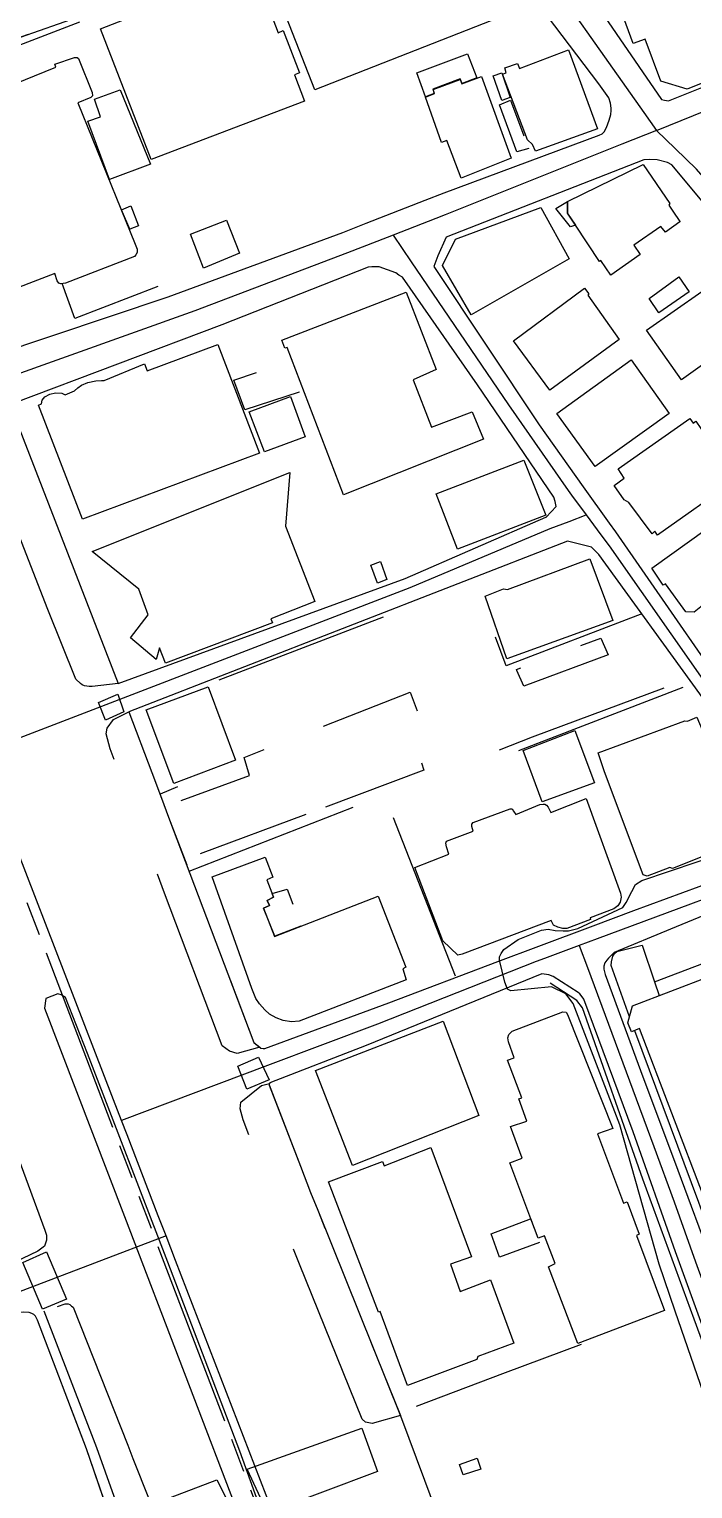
# Model space of a CAD drawing. Header units: millimetres. Extents: x 198785 to 203305, y 542885 to 545889.
# Drawn here: x 202847.8 to 202956, y 543113.5 to 543351.3 of the extents above; entities that cross this region are included whole.
import ezdxf

# ---------------------------------------------------------------- set-up
doc = ezdxf.new("R2010")
doc.units = ezdxf.units.MM
for name, pattern in [('FENCE_25K', [54.3, 28.7, -9.2, -16.4]), ('HIDDEN_BULD_25K', [28.8, 18.4, -10.4]), ('HIDDEN_EMD_25K', [50.97, 33.12, -5.36, 7.13, -5.36]), ('HIDDEN_IN_25K', [56.5, 36.5, -20]), ('HIDDEN_SIGUNGU_25K', [51.2, 30.4, -3.2, 5.6, -3.2, 5.6, -3.2])]:
    doc.linetypes.add(name, pattern=pattern)
for name, color, linetype in [('A0013114', 253, 'Continuous'), ('A0013117', 253, 'Continuous'), ('A0023214', 253, 'Continuous'), ('A0023217', 253, 'Continuous'), ('A0033324', 253, 'Continuous'), ('A0033327', 253, 'Continuous'), ('A0043325', 253, 'Continuous'), ('B0014111', 253, 'Continuous'), ('B0014113', 253, 'Continuous'), ('B0014114', 253, 'Continuous'), ('B0014115', 253, 'Continuous'), ('B0014116', 253, 'Continuous'), ('B0014118', 253, 'Continuous'), ('B0014611', 253, 'Continuous'), ('B0024120', 253, 'Continuous'), ('C0523121', 253, 'Continuous'), ('F0017111', 253, 'Continuous'), ('F0047224', 253, 'Continuous'), ('G0018113', 253, 'Continuous'), ('G0018117', 253, 'Continuous')]:
    doc.layers.add(name, color=color, linetype=linetype)

# ---------------------------------------------------------------- blocks, each defined once
blk = doc.blocks.new('B0014611')
at = {"layer": 'B0014611'}
blk.add_lwpolyline([(-30.95, -23.84), (0, -36.34), (31.55, -23.84), (31.55, 26.16), (-30.95, 25.41)], close=True, dxfattribs=at)
for points in [[(0, 15.91), (0, -17.6)], [(-20.65, 0), (19.64, 0)]]:
    blk.add_lwpolyline(points, dxfattribs=at)

msp = doc.modelspace()

# ---------------------------------------------------------------- linework, layer by layer
at = {"layer": 'A0013114'}
for points in [[(203007.57, 543411.31), (203007.35, 543411.31), (202980.52, 543400.69), (202967.19, 543395.61), (202958.97, 543392.48), (202948.71, 543388.56), (202924.02, 543378.83), (202923.9, 543378.68), (202923.82, 543378.46), (202923.92, 543378.15), (202933.02, 543365.96), (202950.91, 543339.89), (202951.37, 543339.77), (202952.05, 543339.69)], [(202861.86, 543355.42), (202833.93, 543345.66)], [(202842.09, 543298.23), (202870.48, 543307.71), (202898.96, 543318.24), (202902.76, 543319.72), (202912.39, 543323.49), (202915.48, 543324.69), (202940.73, 543334.07), (202941.25, 543334.27), (202941.57, 543334.62), (202941.96, 543335.34), (202942.38, 543336.53), (202942.62, 543337.44), (202942.7, 543338.1), (202942.7, 543338.45), (202942.6, 543339.27), (202942.32, 543340.16), (202940.67, 543342.42), (202931.13, 543355.03)], [(202948.05, 543330.05), (202915.83, 543317.44)], [(202907.58, 543311.64), (202904.89, 543312.6), (202904.36, 543312.63), (202903.7, 543312.63), (202903.1, 543312.58), (202879.27, 543303.15), (202845.21, 543290.34), (202844.91, 543290.11), (202844.81, 543289.96), (202862.33, 543244.75)], [(202864.09, 543240.1), (202867.83, 543230.23), (202869.42, 543226.03), (202870.58, 543222.98), (202884.45, 543186.26), (202885.61, 543185.33), (202885.97, 543185.27), (202886.27, 543185.28)], [(202887.08, 543179.66), (202886.96, 543179.4), (202886.98, 543179.3), (202892.05, 543166.1), (202893.69, 543161.82), (202894.87, 543158.9), (202908.35, 543125.44), (202912.26, 543114.95), (202914.72, 543108.35), (202929.52, 543068.62), (202946.23, 543024.42), (202947.69, 543021.04)], [(202865.65, 543095.46), (202857.17, 543120.06), (202849.21, 543140.99), (202848.89, 543141.65), (202848.6, 543141.91), (202848.26, 543142.11), (202847.85, 543142.28)]]:
    msp.add_lwpolyline(points, dxfattribs=at)
at = {"layer": 'A0013117'}
for points in [[(202952.05, 543339.69), (202974.04, 543348.49), (203001.67, 543359.08), (203023.89, 543367.4), (203024.01, 543367.63), (203024.01, 543368.11), (203022.45, 543372.41), (203019.12, 543381.81), (203010.7, 543403.87), (203007.8, 543411.23), (203007.57, 543411.31)], [(203001.33, 543251.82), (203016.41, 543231.5), (203016.98, 543230.74), (203018.79, 543228.09), (203019.12, 543227.86), (203019.4, 543227.81), (203035.67, 543230.67), (203036.75, 543231.27), (203037.63, 543232.03), (203038.21, 543232.63), (203038.26, 543233.59), (203038.29, 543234.53), (203038.2, 543235.61), (203033.22, 543241.27), (203010.34, 543265.8), (202988.06, 543289.73), (202962.69, 543317.13), (202952.58, 543329.24), (202951.88, 543329.62), (202950.21, 543330.07), (202949, 543330.12), (202948.05, 543330.05)], [(202915.83, 543317.44), (202914.47, 543314.39), (202913.78, 543312.67), (202930.98, 543286.89), (202938.15, 543276.8), (202942.4, 543270.84), (202943.38, 543269.46), (202966.8, 543235.67), (202971.8, 543228.53), (202977.43, 543219.89), (202978.74, 543220.17), (202998.01, 543223.3), (203008.19, 543225.09), (203014.06, 543226.12), (203014.31, 543226.17), (203014.59, 543226.3), (203014.84, 543226.43), (203015.01, 543226.86), (203015.01, 543227.18), (203014.96, 543227.69), (203013.38, 543229.94), (202999.06, 543250.33)], [(202862.33, 543244.75), (202909.13, 543261.84), (202932.03, 543271.83), (202932.12, 543271.86), (202933.72, 543273.56), (202933.59, 543274.39), (202933.36, 543275.1), (202920.91, 543293.41), (202908.67, 543310.94), (202908.11, 543311.24), (202907.58, 543311.64)], [(202886.27, 543185.28), (202906.47, 543192.69), (202924.25, 543199.44), (202930.91, 543201.94), (202939.74, 543205.24), (202946.4, 543207.74), (202973.02, 543217.5), (202973.58, 543217.85), (202968.56, 543226.46), (202957.13, 543243.06), (202940.7, 543265.75), (202939.51, 543266.94), (202935.59, 543267.9), (202864.09, 543240.1)], [(202964.13, 543209.56), (202952.36, 543204.71), (202943.19, 543200.93), (202942.84, 543200.6), (202942.27, 543199.98), (202941.99, 543199.68), (202941.69, 543199.2), (202941.52, 543198.69), (202941.49, 543198.21), (202941.72, 543197.33), (202947.87, 543180.66), (202953.04, 543166.9), (202959.69, 543148.87)], [(202958.86, 543136.63), (202953.21, 543152.15), (202946.29, 543171.68), (202938.24, 543193.33), (202937.79, 543193.88), (202937.59, 543194.16), (202937.33, 543194.41), (202933.25, 543197), (202932.52, 543197.25), (202931.41, 543197.41), (202902.77, 543185.76), (202887.08, 543179.66)], [(202847.85, 543142.28), (202846.98, 543142.3), (202845.93, 543142.27), (202800.58, 543124.88), (202765.48, 543111.62), (202755.3, 543107.65), (202754.32, 543107.2), (202765.73, 543076.24), (202771.72, 543060), (202772.75, 543059.87), (202773.54, 543060.05), (202791.47, 543066.07), (202796.02, 543067.77), (202799.89, 543069.22), (202811.84, 543073.71), (202821.82, 543077.34), (202822.89, 543077.76), (202829.95, 543080.55), (202832.69, 543081.63), (202849.84, 543088.46), (202865.4, 543094.22), (202865.62, 543094.55), (202865.65, 543095.46)]]:
    msp.add_lwpolyline(points, dxfattribs=at)
at = {"layer": 'A0023214'}
for points in [[(202909.87, 543390.27), (202919.58, 543377.34), (202928.53, 543365.41), (202948.05, 543337.75), (202950.09, 543334.85), (202944.44, 543332.59), (202915.65, 543321.07), (202914.11, 543320.47), (202907.16, 543317.78), (202904.52, 543316.77), (202899.7, 543314.9), (202874.87, 543305.43), (202843.41, 543294.2), (202820.12, 543285.89)], [(202889.26, 543105.33), (202871.71, 543150.71), (202870.15, 543154.75), (202868.89, 543158.01), (202863.8, 543171.2), (202862.9, 543173.51), (202861.59, 543176.91), (202845.81, 543217.72), (202845.67, 543218.08), (202844.94, 543220.02), (202844.3, 543221.7), (202841.55, 543228.96), (202840.57, 543231.57), (202839.86, 543233.45), (202838.72, 543236.48), (202822.74, 543278.88), (202821.7, 543281.66), (202820.12, 543285.89)]]:
    msp.add_lwpolyline(points, dxfattribs=at)
at = {"layer": 'A0023217'}
for points in [[(203048.26, 543230.92), (203043.92, 543235.7), (203042.05, 543237.77), (203037.71, 543241.86), (203034.46, 543244.92), (202995.84, 543286.24), (202968.2, 543315.25), (202956.62, 543328.55), (202953.13, 543331.92), (202950.09, 543334.85), (202956.12, 543337.27), (202960.04, 543338.84), (202971.37, 543343.31), (202974.78, 543344.57), (202979.14, 543346.2), (203001.26, 543354.68), (203021.01, 543362.44), (203024.27, 543364.22), (203027.45, 543365.95)], [(202907.16, 543317.78), (202910.12, 543313.43), (202925.95, 543290.15), (202935.67, 543276.17), (202936.24, 543275.4), (202938.62, 543272.19)], [(202839.86, 543233.45), (202863.21, 543242.42), (202909.93, 543260.35), (202932.77, 543269.97), (202935.84, 543271.14), (202938.62, 543272.19)], [(202938.62, 543272.19), (202941.01, 543268.96), (202942.36, 543267.15), (202967.68, 543231.07), (202970.18, 543227.49), (202974.91, 543219.83), (202975.56, 543218.9), (202977.29, 543216.46)], [(202977.29, 543216.46), (202974.2, 543215.57), (202973.18, 543215.28), (202940.42, 543203.13), (202937.49, 543202.04)], [(202937.49, 543202.04), (202931.85, 543199.95), (202930.45, 543199.43), (202904.62, 543189.22), (202886.68, 543182.47), (202862.9, 543173.51)], [(202937.49, 543202.04), (202938.82, 543198.45), (202949.66, 543169.29), (202952.99, 543160.28), (202956.45, 543150.51), (202961.86, 543135.63), (202968.24, 543119.12), (202971.75, 543110.11), (202972.88, 543107.03), (202974.2, 543103.39)], [(202870.15, 543154.75), (202846.8, 543145.84), (202801.09, 543128.4), (202767.61, 543115.87), (202753.43, 543110.43), (202750.81, 543109.42)]]:
    msp.add_lwpolyline(points, dxfattribs=at)
at = {"layer": 'A0033324', "linetype": 'HIDDEN_IN_25K', "flags": 128}
for points in [[(202842.09, 543298.23), (202836.5, 543296.38), (202836.31, 543296.38), (202835.74, 543296.47), (202834.69, 543298.99), (202829.06, 543315.64), (202822.46, 543333.22), (202822.38, 543334.3), (202822.38, 543335.4), (202822.45, 543336.82), (202822.8, 543338.03), (202823.8, 543340.24), (202825.39, 543343.06), (202827.7, 543345.92), (202829.7, 543347.21), (202860.48, 543359.18), (202874.29, 543364.5), (202911.11, 543378.7), (202912.43, 543378.6), (202914.57, 543375.77), (202914.15, 543375.59), (202861.86, 543355.42), (202833.93, 543345.66), (202832.05, 543344.75), (202831.73, 543344.28), (202830.17, 543339.7), (202828.4, 543334.49), (202828.36, 543333.57), (202842.09, 543298.23)], [(202862.33, 543244.75), (202858.09, 543244.23), (202857.65, 543244.27), (202856.86, 543244.36), (202856.48, 543244.52), (202856.23, 543244.71), (202855.47, 543245.43), (202850.9, 543256.8), (202847.38, 543265.86), (202839.68, 543285.64), (202839.34, 543286.87), (202839.34, 543287.34), (202839.53, 543287.75), (202840.22, 543288.32), (202840.99, 543288.61), (202844.91, 543290.11), (202844.81, 543289.96), (202862.33, 543244.75)], [(202885.45, 543185.46), (202881.74, 543184.44), (202880.47, 543184.82), (202879.31, 543185.72), (202869.92, 543210.58), (202865.9, 543221.21), (202861.02, 543234.08), (202860.4, 543236.52), (202860.53, 543237.46), (202861.59, 543238.85), (202864.09, 543240.1), (202867.83, 543230.23), (202869.42, 543226.03), (202870.58, 543222.98), (202884.45, 543186.26), (202885.45, 543185.46)], [(202849.25, 543152.25), (202845.49, 543150.44), (202845.37, 543150.95), (202840.75, 543162.83), (202838.34, 543169.02), (202835.34, 543176.74), (202829.49, 543192.49), (202823.24, 543208.03), (202823.01, 543208.92), (202822.87, 543209.03), (202824.25, 543209.36), (202825.04, 543209.54), (202826.22, 543209.6), (202827.49, 543209.5), (202829.71, 543208.58), (202830.95, 543206.36), (202840.74, 543181.79), (202841.29, 543180.4), (202850.38, 543155.65), (202850.66, 543154.87), (202850.69, 543154.27), (202850.67, 543154.04), (202850.57, 543153.71), (202850.32, 543153.08), (202849.25, 543152.25)], [(202908.34, 543125.46), (202903.76, 543124.15), (202902.68, 543124.37), (202902.12, 543124.86), (202891.93, 543150.13), (202888.1, 543159.63), (202882.72, 543173.65), (202882.26, 543175.45), (202882.33, 543176.5), (202885.73, 543179.23), (202887.03, 543179.54), (202886.97, 543179.35), (202892.05, 543166.1), (202893.69, 543161.82), (202894.87, 543158.9), (202908.34, 543125.46)], [(202867.35, 543095.52), (202865.62, 543094.55), (202865.65, 543095.46), (202857.17, 543120.06), (202849.21, 543140.99), (202848.89, 543141.65), (202848.6, 543141.91), (202851.84, 543143.03), (202852.02, 543143.08), (202853.69, 543143.67), (202853.96, 543143.67), (202854.2, 543143.65), (202854.49, 543143.55), (202854.76, 543143.31), (202855, 543143.14), (202863.91, 543120.62), (202864.76, 543118.47), (202871.84, 543100.6), (202871.93, 543100.19), (202871.98, 543099.36), (202871.93, 543099), (202871.84, 543098.68), (202871.69, 543098.37), (202871.55, 543098.1), (202871.33, 543097.83), (202871.04, 543097.64), (202870.65, 543097.32), (202869.27, 543096.4), (202868.23, 543095.94), (202867.35, 543095.52)]]:
    msp.add_lwpolyline(points, dxfattribs=at)
at = {"layer": 'A0033327'}
msp.add_lwpolyline([(202867.61, 543095.64), (202858.85, 543120.2), (202850.28, 543142.49)], dxfattribs=at)
at = {"layer": 'A0043325'}
for points in [[(202863.29, 543240.1), (202860.29, 543238.74), (202859.13, 543241.62), (202862.31, 543242.99), (202863.29, 543240.1)], [(202886.98, 543180.18), (202883.31, 543178.63), (202881.87, 543182.41), (202885.24, 543183.85), (202886.98, 543180.18)], [(202853.94, 543144.4), (202850.01, 543142.8), (202846.81, 543150.39), (202850.69, 543152.15), (202853.94, 543144.4)], [(202904.6, 543116.35), (202886.69, 543109.6), (202883.36, 543116.75), (202902.04, 543123.39), (202904.6, 543116.35)], [(202881.9, 543108.08), (202870.83, 543103.69), (202868.58, 543111.26), (202878.45, 543114.98), (202881.9, 543108.08)]]:
    msp.add_lwpolyline(points, dxfattribs=at)
at = {"layer": 'B0014111'}
for points in [[(202921.82, 543360.24), (202924.63, 543353.28), (202894.38, 543341.47), (202886.66, 543361.36), (202916.65, 543373.06), (202921.82, 543360.24)], [(202884.47, 543361.15), (202888.44, 543350.77), (202889.22, 543351.12), (202891.89, 543344.21), (202891.07, 543343.92), (202892.71, 543339.59), (202867.75, 543330.09), (202859.47, 543351.39), (202884.47, 543361.15)], [(202955.17, 543357.33), (202956.83, 543352.94), (202961.81, 543354.78), (202965.3, 543345.69), (202955.06, 543341.55), (202950.81, 543342.89), (202948.24, 543349.74), (202946.27, 543349), (202944.74, 543353.12), (202955.17, 543357.33)], [(202920.82, 543343.39), (202918.41, 543342.47), (202918.11, 543343.23), (202913.65, 543341.55), (202913.87, 543340.87), (202912.44, 543340.3), (202911.04, 543344.21), (202919.26, 543347.33), (202920.82, 543343.39)], [(202935.76, 543347.99), (202940.49, 543335.1), (202930.38, 543331.48), (202929.88, 543332.55), (202929.06, 543333.32), (202925, 543344), (202925.59, 543344.24), (202925.36, 543345.04), (202927.45, 543345.76), (202927.78, 543344.95), (202935.76, 543347.99)], [(202837.04, 543339.04), (202852.21, 543345.17), (202852.04, 543345.63), (202855.26, 543346.75), (202855.65, 543346.72), (202855.9, 543346.54), (202858.11, 543341), (202858.15, 543340.49), (202857.91, 543340.19), (202855.79, 543339.34), (202865.13, 543316.32), (202865.42, 543315.51), (202865.43, 543314.96), (202865.25, 543314.57), (202865, 543314.3)], [(202921.55, 543343.61), (202926.4, 543330.32), (202918.25, 543327.06), (202915.94, 543333.23), (202915.06, 543332.89), (202912.46, 543340.26), (202913.93, 543340.84), (202913.71, 543341.52), (202918.08, 543343.16), (202918.38, 543342.41), (202921.55, 543343.61)], [(202867.62, 543329.34), (202860.96, 543326.86), (202857.42, 543336.37), (202859.47, 543337.07), (202858.49, 543339.92), (202862.7, 543341.45), (202867.62, 543329.34)], [(202953.91, 543319.94), (202951.54, 543318.29), (202950.77, 543319.17), (202946.42, 543316.15), (202947.45, 543314.63), (202942.64, 543311.27), (202940.99, 543313.65), (202940.79, 543313.51), (202936.89, 543319.43), (202935.59, 543321.34), (202935.61, 543323.29), (202947.94, 543329.3), (202952.27, 543322.96), (202952.09, 543322.68), (202952.76, 543321.67), (202953.87, 543320.01), (202953.91, 543319.94)], [(202935.87, 543313.93), (202919.89, 543304.82), (202915.23, 543312.85), (202917.32, 543317.12), (202931.21, 543322.27), (202935.87, 543313.93)], [(202882.11, 543314.87), (202876.25, 543312.42), (202874.12, 543317.95), (202880.01, 543320.25), (202882.11, 543314.87)], [(202865, 543314.3), (202853.79, 543309.95), (202853.03, 543309.85), (202852.67, 543309.98), (202852.41, 543310.33), (202852.03, 543311.53), (202842.53, 543307.9)], [(202968.71, 543301.69), (202961.65, 543296.56), (202961.47, 543296.85), (202959.53, 543295.33), (202958.33, 543297.17), (202954.14, 543294.19), (202948.46, 543302.29), (202962, 543311.75), (202968.28, 543305.3), (202966.79, 543304.03), (202968.71, 543301.69)], [(202943.99, 543300.77), (202932.73, 543292.55), (202926.76, 543300.54), (202938.37, 543309.15), (202939.05, 543308.23), (202938.89, 543307.99), (202943.99, 543300.77)], [(202909.3, 543308.5), (202914.19, 543295.88), (202910.41, 543294.22), (202913.44, 543286.51), (202920.02, 543288.99), (202921.89, 543284.53), (202899.1, 543275.47), (202889.9, 543299.46), (202889.49, 543299.39), (202889.03, 543300.68), (202909.3, 543308.5)], [(202878.57, 543299.97), (202885.38, 543282.24), (202856.52, 543271.52), (202849.39, 543290.06), (202849.85, 543290.28), (202849.98, 543290.88), (202850.41, 543291.46), (202851.23, 543291.89), (202852.16, 543292.11), (202853.16, 543292.05), (202853.73, 543291.79), (202855.25, 543292.41), (202855.76, 543292.91), (202856.38, 543293.33), (202857.43, 543293.75), (202858.69, 543294.04), (202859.63, 543294.11), (202860.05, 543294.11), (202866.62, 543296.82), (202867.09, 543295.69), (202878.57, 543299.97)], [(202952.16, 543288.71), (202940.08, 543280.11), (202933.85, 543288.74), (202945.95, 543297.48), (202952.16, 543288.71)], [(202892.81, 543284.92), (202886.21, 543282.49), (202883.72, 543289.01), (202890.44, 543291.51), (202892.81, 543284.92)], [(202955.52, 543287.91), (202956.08, 543287.15), (202956.52, 543287.48), (202963.04, 543277.91), (202950.24, 543268.92), (202949.82, 543269.54), (202949.37, 543269.1), (202945.58, 543274.25), (202944.82, 543274.67), (202943.17, 543276.97), (202944.8, 543278.18), (202943.84, 543279.7), (202955.52, 543287.91)], [(202932.03, 543272.14), (202917.66, 543266.61), (202914.16, 543275.61), (202928.45, 543281.13), (202932.03, 543272.14)], [(202887.49, 543254.61), (202870.05, 543248.07), (202869.11, 543250.56), (202868.55, 543248.67), (202864.37, 543252.15), (202867.23, 543255.94), (202865.7, 543260.11), (202858.12, 543266.23), (202890.33, 543279.1), (202889.62, 543270.37), (202894.38, 543258.1), (202887.23, 543255.25), (202887.49, 543254.61)], [(202939.2, 543265.02), (202942.98, 543255), (202925.72, 543248.75), (202922.15, 543258.99), (202925.13, 543260.18), (202925.81, 543260.05), (202939.2, 543265.02)], [(202881.45, 543232.23), (202871.43, 543228.45), (202866.89, 543240.42), (202877, 543244.18), (202881.45, 543232.23)], [(202956.65, 543239.27), (202959.08, 543233.42), (202959.61, 543233.43), (202962.44, 543225.67), (202964.01, 543225.71), (202965.09, 543225.43), (202965.8, 543225.1), (202966.19, 543224.67), (202966.59, 543224.07), (202966.89, 543223.24), (202966.98, 543222.43), (202966.84, 543221.29), (202966.26, 543220.14), (202965.03, 543219.03), (202964.71, 543219.36), (202952.67, 543214.61), (202952.27, 543214.77), (202948.58, 543213.34), (202947.94, 543213.56), (202941.64, 543230.35), (202940.56, 543233.43), (202954.73, 543238.67), (202955.14, 543238.62), (202956.65, 543239.27)], [(202939.98, 543228.57), (202931.44, 543225.48), (202928.36, 543233.84), (202936.76, 543237.06), (202939.98, 543228.57)], [(202938.65, 543225.98), (202944.22, 543210.58), (202944.34, 543209.93), (202944.16, 543209.11), (202943.78, 543208.49), (202943.16, 543208.04), (202939.28, 543206.54), (202939.33, 543206.28), (202935.47, 543204.84), (202934.82, 543204.84), (202934.01, 543205.01), (202933.31, 543205.37), (202932.94, 543206.14), (202918.42, 543200.61), (202917.72, 543200.5), (202915.25, 543202.79), (202910.69, 543214.77), (202916.25, 543216.93), (202915.84, 543218.1), (202915.76, 543218.74), (202915.87, 543219.03), (202920.23, 543220.69), (202920, 543221.46), (202920.01, 543221.8), (202920.19, 543222.11), (202926.22, 543224.33), (202926.58, 543224.29), (202926.76, 543223.95), (202927.17, 543223.38), (202931.1, 543225.01), (202931.64, 543225.09), (202931.87, 543225.07), (202932.17, 543224.89), (202932.41, 543224.59), (202932.89, 543223.73), (202938.65, 543225.98)], [(202886.04, 543208.13), (202887.85, 543203.5), (202904.74, 543210.1), (202909.25, 543198.53), (202908.73, 543198.22), (202909.3, 543196.43), (202891.84, 543189.7), (202890.61, 543189.59), (202889.22, 543189.82), (202888.1, 543190.26), (202887, 543190.88), (202886.27, 543191.59), (202885.4, 543192.54), (202884.77, 543193.44), (202884.13, 543195.03), (202877.68, 543213.23), (202886.3, 543216.46), (202887.57, 543213.17), (202886.57, 543212.77), (202887.67, 543209.92), (202886.62, 543209.4), (202886.99, 543208.59), (202886.04, 543208.13)], [(202957.84, 543160.91), (202947.34, 543188.55), (202946, 543187.98), (202945.41, 543189.43), (202946.17, 543192.23), (202964.91, 543199.39)], [(202921.13, 543174.36), (202900.54, 543166.2), (202894.52, 543181.7), (202915.31, 543189.74), (202921.13, 543174.36)]]:
    msp.add_lwpolyline(points, dxfattribs=at)
at = {"layer": 'B0014113'}
msp.add_lwpolyline([(202969.72, 543265.71), (202958.96, 543257.93), (202958.65, 543258.32), (202956.22, 543256.36), (202954.87, 543256.4), (202951.58, 543260.95), (202951.17, 543260.73), (202949.32, 543263.55), (202961.21, 543272.03), (202960.88, 543272.61), (202964.25, 543275.06), (202969.79, 543267.22), (202969.14, 543266.34), (202969.72, 543265.71)], dxfattribs=at)
at = {"layer": 'B0014114', "linetype": 'HIDDEN_BULD_25K', "flags": 128}
msp.add_lwpolyline([(202892.93, 543223.41), (202875.16, 543216.77), (202872.06, 543225.44), (202883.74, 543229.74), (202882.86, 543232.67), (202888.38, 543234.84), (202909.92, 543243.32), (202912.87, 543235.46), (202911.68, 543234.88), (202912.06, 543233.9), (202911.19, 543233.66), (202912.19, 543230.61), (202892.93, 543223.41)], dxfattribs=at)
at = {"layer": 'B0014115'}
for points in [[(202940.46, 543171.34), (202944.72, 543160.05), (202945.31, 543160.27), (202947.29, 543155.03), (202946.82, 543154.82), (202951.38, 543142.59), (202937.24, 543137.19), (202932.47, 543149.72), (202933.55, 543150.25), (202931.82, 543154.76), (202930.79, 543154.34), (202929.6, 543157.54), (202926.2, 543166.62), (202928.21, 543167.38), (202926.3, 543172.54), (202928.94, 543173.43), (202927.65, 543177.08), (202928.14, 543177.25), (202925.79, 543183.39), (202926.91, 543183.77), (202925.96, 543186.36), (202925.88, 543186.98), (202926.03, 543187.57), (202926.55, 543188.11), (202934.81, 543191.25), (202935.34, 543191.16), (202935.59, 543190.83), (202942.95, 543172.22), (202940.46, 543171.34)], [(202913.3, 543169.11), (202919.91, 543151.34), (202916.49, 543150.13), (202918.1, 543145.68), (202923.01, 543147.6), (202926.84, 543137.24), (202920.98, 543135.1), (202920.79, 543134.61), (202909.53, 543130.37), (202905.06, 543142.41), (202904.8, 543142.3), (202896.65, 543163.52), (202905.42, 543166.88), (202905.7, 543166.14), (202913.3, 543169.11)]]:
    msp.add_lwpolyline(points, dxfattribs=at)
at = {"layer": 'B0014116', "linetype": 'HIDDEN_BULD_25K', "flags": 128}
for points in [[(202926.24, 543340.19), (202924.9, 543339.72), (202923.48, 543343.75), (202924.86, 543344.22), (202926.24, 543340.19)], [(202929.27, 543331.88), (202927.33, 543331.34), (202924.48, 543339.03), (202926.29, 543339.77), (202929.27, 543331.88)], [(202865.68, 543319.3), (202864.23, 543318.78), (202862.92, 543321.93), (202864.39, 543322.56), (202865.68, 543319.3)], [(202955.41, 543308.53), (202950.45, 543305.13), (202948.87, 543307.47), (202953.73, 543310.99), (202955.41, 543308.53)], [(202891.85, 543292.19), (202882.98, 543289.33), (202881.19, 543294.18), (202889.81, 543297.08), (202891.85, 543292.19)], [(202906.13, 543261.67), (202904.61, 543261.1), (202903.55, 543263.99), (202905.08, 543264.59), (202906.13, 543261.67)], [(202892.12, 543205.22), (202887.86, 543203.57), (202886.05, 543208.12), (202887, 543208.58), (202886.63, 543209.4), (202887.69, 543209.91), (202887.46, 543210.5), (202889.92, 543211.23), (202892.12, 543205.22)], [(202931.02, 543153.66), (202924.49, 543151.29), (202923.15, 543155.08), (202929.57, 543157.53), (202930.76, 543154.33), (202931.02, 543153.66)], [(202921.48, 543116.71), (202918.59, 543115.78), (202917.99, 543117.48), (202920.87, 543118.53), (202921.48, 543116.71)]]:
    msp.add_lwpolyline(points, dxfattribs=at)
at = {"layer": 'B0014118', "linetype": 'HIDDEN_BULD_25K', "flags": 128}
for points in [[(202936.86, 543319.43), (202936.09, 543319.16), (202933.68, 543322.12), (202935.58, 543323.29), (202935.56, 543321.32), (202936.86, 543319.43)], [(202942.2, 543249.4), (202928.46, 543244.3), (202927.32, 543246.87), (202927.26, 543247), (202937.04, 543250.64), (202941, 543252.11), (202942.2, 543249.4)]]:
    msp.add_lwpolyline(points, dxfattribs=at)
at = {"layer": 'B0024120', "linetype": 'FENCE_25K', "flags": 128}
for points in [[(202947.72, 543256.06), (202925.57, 543247.61), (202920.47, 543261.3), (202878.15, 543245.04), (202882.65, 543232.45), (202869.17, 543226.7)], [(202873.91, 543214.16), (202929.88, 543236.02), (202955.36, 543245.51)], [(202954.4, 543244.07), (202906.5, 543225.59), (202906.25, 543225.24), (202917.3, 543197.1)], [(202910.99, 543126.98), (202925.48, 543132.49), (202944.07, 543139.37), (202955.33, 543143.57)]]:
    msp.add_lwpolyline(points, dxfattribs=at)
at = {"layer": 'C0523121'}
msp.add_lwpolyline([(202882.85, 543107.08), (202883.49, 543105.39), (202883.99, 543104.97), (202884.44, 543104.94), (202885.33, 543105.29), (202886, 543105.87), (202886.42, 543106.59), (202886.52, 543107.17), (202886.42, 543107.87), (202882.16, 543119.65), (202870.46, 543150.43), (202857.34, 543184.46), (202853.75, 543193.6), (202853.08, 543194), (202852.52, 543194.19), (202850.56, 543193.39), (202850.35, 543191.82), (202863.36, 543157.9), (202882.85, 543107.08)], dxfattribs=at)
at = {"layer": 'F0017111', "elevation": 30}
msp.add_lwpolyline([(202960.84, 543120.14), (202953.13, 543142.46), (202950.51, 543150.11), (202944.13, 543172.82), (202936.53, 543192.61), (202935.31, 543194.19), (202932.95, 543195.3), (202926.35, 543194.65), (202925.79, 543194.95), (202925.38, 543196.1), (202924.52, 543199.67), (202924.52, 543200.18), (202924.75, 543200.75), (202925.21, 543201.39), (202927.55, 543203.01), (202931.36, 543204.54), (202932.43, 543204.71), (202933.58, 543204.51), (202934.88, 543204.43), (202935.75, 543204.43), (202937.27, 543204.82), (202944.58, 543208.26), (202945.12, 543209.05), (202946.07, 543210.82), (202946.69, 543211.97), (202947.68, 543212.62), (202965.75, 543218.73)], dxfattribs=at)
at = {"layer": 'F0047224'}
for points in [[(202868.79, 543309.44), (202855.29, 543304.22), (202853.21, 543309.88)], [(202949.75, 543196.14), (202960.19, 543200.11), (202960.02, 543200.55), (202958.05, 543206.29), (202957.99, 543206.62), (202972.95, 543212.56), (202973.25, 543212.58), (202974.34, 543212.82), (202975.17, 543212.82), (202975.53, 543212.76), (202978.19, 543211.53), (202998, 543182.13), (203002.94, 543175.2), (203002.95, 543175.07), (203002.73, 543174.86)], [(202945.68, 543190.43), (202942.68, 543198.77), (202942.73, 543199.36), (202942.99, 543200.3), (202943.31, 543200.78), (202943.61, 543201.07), (202947.74, 543202.12), (202949.75, 543196.14)], [(202968.8, 543107.53), (202964.83, 543117.8), (202956.22, 543141.15), (202947.88, 543163.99), (202938.01, 543191.9), (202937.09, 543193.09), (202932.74, 543195.89)], [(202949.75, 543196.14), (202950.51, 543193.89)], [(202946.49, 543188.19), (202956.95, 543160.22), (202957.45, 543158.71)]]:
    msp.add_lwpolyline(points, dxfattribs=at)
at = {"layer": 'G0018113', "linetype": 'HIDDEN_SIGUNGU_25K', "flags": 128}
msp.add_lwpolyline([(202970.83, 542885.31), (202800.97, 543331.3), (202795.63, 543345.32), (202446.04, 544263.25), (202440.7, 544277.27), (202354.18, 544504.46), (202354.18, 544504.46)], dxfattribs=at)
at = {"layer": 'G0018117', "linetype": 'HIDDEN_EMD_25K', "flags": 128}
msp.add_lwpolyline([(202795.63, 543345.32), (202818.96, 543354.31), (202826.8, 543333.7), (202830.88, 543342.83), (202856.78, 543352.82), (202882.8, 543362.85), (202898.68, 543368.97), (202914.75, 543375.17), (202922.48, 543378.15), (202941.51, 543385.49), (202953.04, 543389.94), (202967.31, 543395.44), (202978.79, 543399.87), (202990.26, 543404.3), (203005.78, 543410.28), (203011.38, 543412.45), (203024.69, 543417.58), (203045.39, 543425.56), (203056.1, 543429.7), (203056.19, 543445.84), (203080.79, 543455.33), (203100.26, 543462.84), (203254.21, 543522.21), (203269.72, 543528.19), (203295.37, 543538.08)], dxfattribs=at)

# ---------------------------------------------------------------- block references
at = {"layer": 'B0014611'}
msp.add_blockref('B0014611', (202980.25, 543384.3), dxfattribs=at)

doc.saveas('drawing.dxf')
